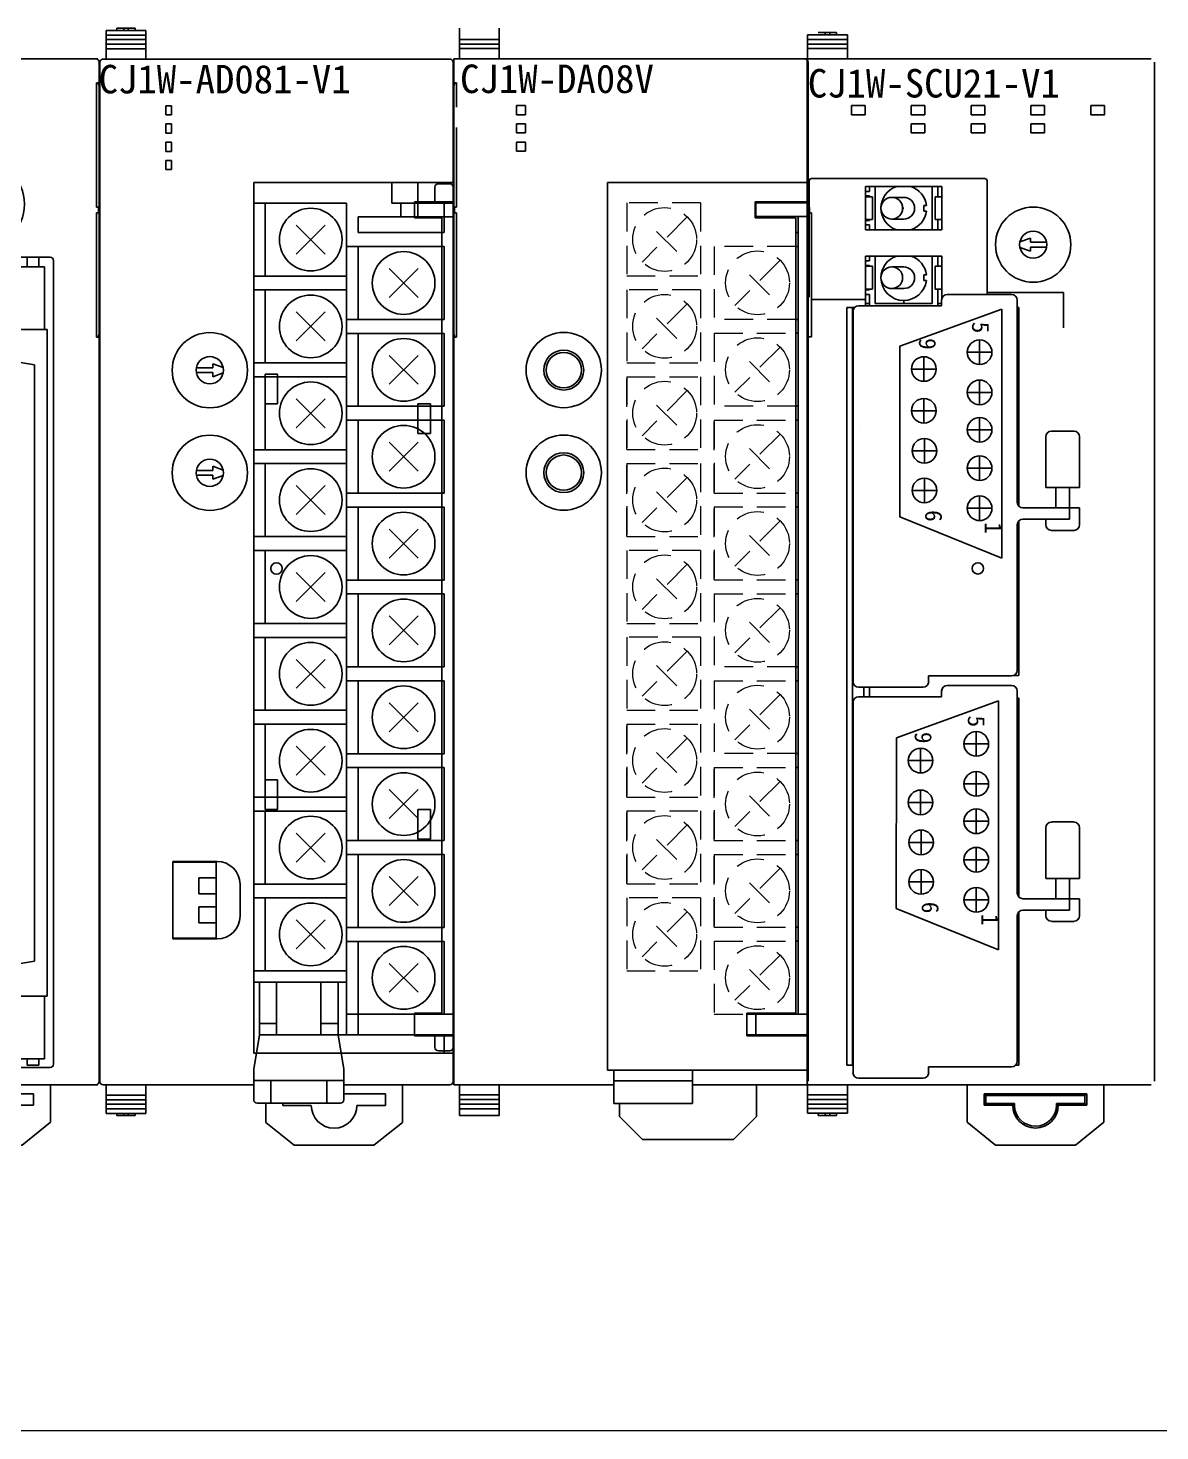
# Model space of a CAD drawing. Extents: x 38255 to 47052, y -6758 to -3353.
# Drawn here: x 42122 to 42221.3, y -3816 to -3693 of the extents above; entities that cross this region are included whole.
import ezdxf

# ---------------------------------------------------------------- set-up
doc = ezdxf.new("R2010")
doc.units = 0
doc.header["$MEASUREMENT"] = 0
doc.linetypes.add('DASHED', pattern=[0.75, 0.5, -0.25])
doc.layers.add('frame', color=7, linetype='Continuous', lineweight=15)
doc.layers.add('Z_OM_DASHED', color=2, linetype='DASHED', lineweight=13)
doc.layers.add('Z_OM_GAIKEI', color=7, linetype='Continuous')
doc.layers.add('Z_OM_OUTLINE', color=7, linetype='Continuous')

# ---------------------------------------------------------------- blocks, each defined once
blk = doc.blocks.new('zw$2DA4')
at = {"layer": 'Z_OM_GAIKEI'}
for p, q in [((0.25, 97.8), (3.75, 97.8)), ((0.25, 97.8), (0.25, 97.4)), ((0.25, 97.4), (3.75, 97.4)), ((0.25, 97.4), (0.25, 97)), ((0.55, 97.5), (0.55, 97.1)), ((1.2, 98), (1.2, 97.8)), ((1.2, 98), (2.8, 98)), ((1.8, 98), (1.8, 97.8)), ((2.2, 98), (2.2, 97.8)), ((2.8, 98), (2.8, 97.8)), ((3.75, 97.4), (3.75, 97.8)), ((3.75, 97), (3.75, 97.4)), ((0.25, 97), (3.75, 97)), ((0.25, 97), (0.25, 96.6)), ((0.25, 96.6), (3.75, 96.6)), ((0.25, 96.6), (0.25, 96.2)), ((0.25, 96.2), (3.75, 96.2)), ((0.25, 96.2), (0.25, 95.3)), ((0.55, 97.1), (0.55, 96.7)), ((0.55, 96.7), (0.55, 96.3)), ((0.55, 96.3), (0.55, 95.9)), ((3.75, 96.6), (3.75, 97)), ((3.75, 96.2), (3.75, 96.6)), ((3.75, 95.3), (3.75, 96.2)), ((0, 95.3), (0, 5.3)), ((30.4, 95.3), (0, 95.3)), ((0.55, 95.9), (0.55, 95)), ((30.51, 95), (30.51, 5.6)), ((9.6, 82.76), (8.18, 82.76)), ((10.52, 82.79), (9.6, 83.12)), ((9.6, 83.12), (9.6, 82.76)), ((20.3, 82.76), (18.88, 82.76)), ((21.22, 82.79), (20.3, 83.12)), ((20.3, 83.12), (20.3, 82.76)), ((9.6, 82.34), (8.18, 82.34)), ((9.6, 81.98), (9.6, 82.34)), ((10.52, 82.31), (9.6, 81.98)), ((20.3, 82.34), (18.88, 82.34)), ((20.3, 81.98), (20.3, 82.34)), ((21.22, 82.31), (20.3, 81.98)), ((4.7, 7.1), (4.7, 77.6)), ((5, 77.9), (26.2, 77.9)), ((5.2, 7.1), (5.2, 77.9)), ((16.7, 7.1), (16.7, 77.9)), ((17.7, 7.1), (17.7, 77.9)), ((24.2, 77.04), (24.2, 77.9)), ((25.2, 77.04), (25.2, 77.9)), ((26.5, 77.6), (26.5, 7.1)), ((5.2, 7.56), (5.2, 77.04)), ((5.2, 77.04), (9.2, 77.04)), ((13.2, 77.04), (5.2, 77.04)), ((6.2, 71.54), (6.2, 77.04)), ((13.2, 71.54), (13.2, 77.04)), ((17.7, 7.56), (17.7, 77.04)), ((17.7, 77.04), (21.7, 77.04)), ((25.7, 77.04), (17.7, 77.04)), ((18.7, 71.54), (18.7, 77.04)), ((25.7, 71.54), (25.7, 77.04)), ((5.2, 71.54), (13.45, 71.54)), ((5.2, 71.54), (13.45, 71.54)), ((13.45, 71.54), (13.45, 13.06)), ((13.45, 13.06), (13.45, 71.54)), ((17.7, 71.54), (25.95, 71.54)), ((17.7, 71.54), (25.95, 71.54)), ((25.95, 71.54), (25.95, 13.06)), ((12.33, 68.46), (6.33, 69.46)), ((6.33, 15.14), (6.33, 69.46)), ((24.83, 68.46), (18.83, 69.46)), ((18.83, 15.14), (18.83, 69.46)), ((12.33, 68.46), (12.33, 16.14)), ((24.83, 68.46), (24.83, 16.14)), ((12.33, 16.14), (6.33, 15.14)), ((24.83, 16.14), (18.83, 15.14)), ((5.2, 13.06), (13.45, 13.06)), ((6.2, 13.06), (6.2, 7.56)), ((13.2, 13.06), (13.2, 7.56)), ((17.7, 13.06), (25.95, 13.06)), ((18.7, 13.06), (18.7, 7.56)), ((25.7, 13.06), (25.7, 7.56)), ((13.2, 7.56), (5.2, 7.56)), ((25.7, 7.56), (17.7, 7.56)), ((24.2, 7), (24.2, 7.56)), ((25.2, 7), (25.2, 7.56)), ((4.7, 7.1), (5.2, 7.1)), ((26.2, 6.8), (5, 6.8)), ((16.7, 7.1), (17.7, 7.1)), ((24.2, 7), (25.2, 7)), ((0, 5.3), (30.4, 5.3)), ((0.25, 5.3), (0.25, 4.4)), ((3.75, 4.4), (3.75, 5.3)), ((14.25, 5.3), (14.25, 2)), ((26.25, 5.3), (26.25, 2)), ((3.75, 4.4), (0.25, 4.4)), ((0.25, 4.4), (0.25, 4)), ((3.75, 4), (0.25, 4)), ((0.25, 4), (0.25, 3.6)), ((3.75, 4), (3.75, 4.4)), ((3.75, 3.6), (3.75, 4)), ((24.75, 4.5), (15.75, 4.5)), ((15.75, 3.5), (15.75, 4.5)), ((24.75, 3.5), (24.75, 4.5)), ((3.75, 3.6), (0.25, 3.6)), ((0.25, 3.6), (0.25, 3.2)), ((3.75, 3.2), (0.25, 3.2)), ((0.25, 3.2), (0.25, 2.8)), ((3.75, 2.8), (0.25, 2.8)), ((1.2, 2.6), (1.2, 2.8)), ((2.8, 2.6), (1.2, 2.6)), ((1.8, 2.6), (1.8, 2.8)), ((2.2, 2.6), (2.2, 2.8)), ((2.8, 2.6), (2.8, 2.8)), ((3.75, 3.2), (3.75, 3.6)), ((3.75, 2.8), (3.75, 3.2)), ((15.75, 3.5), (18.25, 3.5)), ((24.75, 3.5), (22.25, 3.5)), ((14.25, 2), (16.75, 0)), ((26.25, 2), (23.75, 0)), ((23.75, 0), (16.75, 0))]:
    blk.add_line(p, q, dxfattribs=at)
for centre, radius in [((9.35, 82.55), 3.9), ((20.05, 82.55), 3.9), ((9.35, 82.55), 1.19), ((20.05, 82.55), 1.19), ((9.7, 74.29), 1.3), ((9.7, 74.29), 1.15), ((22.2, 74.29), 1.3), ((22.2, 74.29), 1.15), ((15.2, 50.6), 0.5), ((9.7, 10.31), 1.3), ((9.7, 10.31), 1.15), ((22.2, 10.31), 1.3), ((22.2, 10.31), 1.15)]:
    blk.add_circle(centre, radius, dxfattribs=at)
for centre, radius, start, end in [((0.3, 94.7), 0.3, 90, 180), ((30.21, 95), 0.3, 0, 90), ((5, 77.6), 0.3, 90, 180), ((26.2, 77.6), 0.3, 0, 90), ((5, 7.1), 0.3, 180, 270), ((26.2, 7.1), 0.3, 270, 0), ((0.3, 5.3), 0.3, 180, 270), ((30.21, 5.6), 0.3, 270, 0), ((20.25, 3.5), 2, 180, 0)]:
    blk.add_arc(centre, radius, start, end, dxfattribs=at)
at = {"lineweight": 0, "insert": (0.47, 93.9), "char_height": 2.5, "width": 27.1101, "attachment_point": 1}
blk.add_mtext('\\pxt10;CJ1W-NC413', dxfattribs=at)
blk = doc.blocks.new('zw$862F')
at = {"layer": 'Z_OM_GAIKEI'}
for p, q in [((0.85, 97.8), (0.85, 97.4)), ((0.85, 97.8), (4.35, 97.8)), ((0.85, 97.4), (0.85, 97)), ((0.85, 97.4), (4.35, 97.4)), ((1.8, 98), (3.4, 98)), ((1.8, 98), (1.8, 97.8)), ((2.4, 98), (2.4, 97.8)), ((2.8, 98), (2.8, 97.8)), ((3.4, 98), (3.4, 97.8)), ((4.35, 97.4), (4.35, 97.8)), ((4.35, 97), (4.35, 97.4)), ((0.85, 97), (0.85, 96.6)), ((0.85, 97), (4.35, 97)), ((0.85, 96.6), (0.85, 96.2)), ((0.85, 96.6), (4.35, 96.6)), ((0.85, 96.2), (0.85, 95.3)), ((0.85, 96.2), (4.35, 96.2)), ((4.35, 96.6), (4.35, 97)), ((4.35, 96.2), (4.35, 96.6)), ((4.35, 95.3), (4.35, 96.2)), ((0.3, 95), (0.3, 5.6)), ((31, 95.3), (0.6, 95.3)), ((31.3, 95), (31.3, 5.6)), ((0.3, 93.2), (0, 93.2)), ((0, 93.2), (0, 82.3)), ((0.15, 93.2), (0.3, 92.77)), ((31.3, 93.2), (31.6, 93.2)), ((31.45, 93.2), (31.3, 92.77)), ((31.6, 93.2), (31.6, 91.09)), ((6.6, 91.2), (6.1, 91.2)), ((6.1, 91.2), (6.1, 90.4)), ((6.6, 90.4), (6.6, 91.2)), ((6.1, 90.4), (6.6, 90.4)), ((6.6, 89.6), (6.1, 89.6)), ((6.1, 89.6), (6.1, 88.8)), ((6.1, 88.8), (6.6, 88.8)), ((6.6, 88.8), (6.6, 89.6)), ((31.6, 89.3), (31.6, 82.3)), ((6.6, 88), (6.1, 88)), ((6.1, 88), (6.1, 87.2)), ((6.6, 87.2), (6.6, 88)), ((6.1, 87.2), (6.6, 87.2)), ((6.6, 86.4), (6.1, 86.4)), ((6.1, 86.4), (6.1, 85.6)), ((6.6, 85.6), (6.6, 86.4)), ((6.1, 85.6), (6.6, 85.6)), ((13.8, 84.46), (13.8, 14.3)), ((13.8, 84.46), (13.8, 8.09)), ((31.3, 84.46), (13.8, 84.46)), ((31.3, 84.46), (13.8, 84.46)), ((25.9, 82.66), (25.9, 84.46)), ((28.2, 81.46), (28.2, 84.46)), ((29.7, 82.66), (29.7, 84.06)), ((31, 84.36), (30, 84.36)), ((21.95, 82.66), (13.8, 82.66)), ((13.8, 82.66), (21.95, 82.66)), ((14.8, 76.26), (14.8, 82.66)), ((21.95, 9.69), (21.95, 82.66)), ((31.3, 82.66), (25.9, 82.66)), ((26.7, 81.46), (26.7, 82.66)), ((27.9, 82.76), (27.9, 81.36)), ((31.3, 82.76), (27.9, 82.76)), ((30.5, 80.07), (30.5, 82.66)), ((0, 82.3), (0.3, 82.3)), ((0, 81.8), (0.3, 81.8)), ((0, 81.8), (0, 70.9)), ((0.18, 82.3), (0.18, 81.8)), ((22.95, 80.07), (22.95, 81.46)), ((31.3, 81.46), (22.95, 81.46)), ((30.3, 81.36), (27.9, 81.36)), ((30.3, 11.59), (30.3, 81.36)), ((31.6, 82.3), (31.3, 82.3)), ((31.6, 81.8), (31.3, 81.8)), ((31.42, 82.3), (31.42, 81.8)), ((31.6, 81.8), (31.6, 70.9)), ((17.53, 78.19), (20.07, 80.73)), ((17.53, 80.73), (20.07, 78.19)), ((22.95, 80.07), (30.5, 80.07)), ((21.95, 78.85), (30.5, 78.85)), ((22.95, 72.45), (22.95, 78.85)), ((30.5, 72.45), (30.5, 78.85)), ((25.68, 74.38), (28.22, 76.92)), ((25.68, 76.92), (28.22, 74.38)), ((13.8, 76.26), (21.95, 76.26)), ((13.8, 67.8), (13.8, 75.8)), ((13.8, 75.04), (21.95, 75.04)), ((14.8, 68.64), (14.8, 75.04)), ((17.53, 70.57), (20.07, 73.11)), ((17.53, 73.11), (20.07, 70.57)), ((21.95, 72.45), (30.5, 72.45)), ((0.3, 70.9), (0, 70.9)), ((0.15, 70.9), (0.3, 71.33)), ((21.95, 71.23), (30.5, 71.23)), ((22.95, 64.83), (22.95, 71.23)), ((30.5, 64.83), (30.5, 71.23)), ((31.45, 70.9), (31.3, 71.33)), ((31.3, 70.9), (31.6, 70.9)), ((25.68, 66.76), (28.22, 69.3)), ((25.68, 69.3), (28.22, 66.76)), ((10.2, 68.21), (8.78, 68.21)), ((10.2, 67.79), (8.78, 67.79)), ((11.12, 68.24), (10.2, 68.57)), ((10.2, 68.57), (10.2, 68.21)), ((10.2, 67.43), (10.2, 67.79)), ((11.12, 67.76), (10.2, 67.43)), ((13.8, 68.64), (21.95, 68.64)), ((13.8, 67.42), (21.95, 67.42)), ((15.9, 67.66), (14.8, 67.66)), ((14.8, 67.66), (14.8, 65.06)), ((14.8, 61.02), (14.8, 67.42)), ((15.9, 67.66), (15.9, 65.06)), ((17.53, 62.95), (20.07, 65.49)), ((17.53, 65.49), (20.07, 62.95)), ((15.9, 65.06), (14.8, 65.06)), ((21.95, 64.83), (30.5, 64.83)), ((28.2, 62.46), (28.2, 65.06)), ((29.3, 65.06), (28.2, 65.06)), ((29.3, 62.46), (29.3, 65.06)), ((21.95, 63.61), (30.5, 63.61)), ((22.95, 57.21), (22.95, 63.61)), ((30.5, 57.21), (30.5, 63.61)), ((25.68, 59.14), (28.22, 61.68)), ((25.68, 61.68), (28.22, 59.14)), ((29.3, 62.46), (28.2, 62.46)), ((13.8, 61.02), (21.95, 61.02)), ((10.2, 59.21), (8.78, 59.21)), ((11.12, 59.24), (10.2, 59.57)), ((10.2, 59.57), (10.2, 59.21)), ((13.8, 59.8), (21.95, 59.8)), ((14.8, 53.4), (14.8, 59.8)), ((10.2, 58.79), (8.78, 58.79)), ((10.2, 58.43), (10.2, 58.79)), ((11.12, 58.76), (10.2, 58.43)), ((17.53, 55.33), (20.07, 57.87)), ((17.53, 57.87), (20.07, 55.33)), ((21.95, 57.21), (30.5, 57.21)), ((21.95, 55.99), (30.5, 55.99)), ((22.95, 49.59), (22.95, 55.99)), ((30.5, 49.59), (30.5, 55.99)), ((13.8, 53.4), (21.95, 53.4)), ((25.68, 51.52), (28.22, 54.06)), ((25.68, 54.06), (28.22, 51.52)), ((13.8, 52.18), (21.95, 52.18)), ((14.8, 45.78), (14.8, 52.18)), ((17.53, 50.25), (20.07, 47.71)), ((17.53, 47.71), (20.07, 50.25)), ((21.95, 49.59), (30.5, 49.59)), ((21.95, 48.37), (30.5, 48.37)), ((22.95, 41.97), (22.95, 48.37)), ((30.5, 41.97), (30.5, 48.37)), ((13.8, 45.78), (21.95, 45.78)), ((25.68, 43.9), (28.22, 46.44)), ((25.68, 46.44), (28.22, 43.9)), ((13.8, 44.56), (21.95, 44.56)), ((14.8, 38.16), (14.8, 44.56)), ((17.53, 40.09), (20.07, 42.63)), ((17.53, 42.63), (20.07, 40.09)), ((21.95, 41.97), (30.5, 41.97)), ((21.95, 40.75), (30.5, 40.75)), ((22.95, 34.35), (22.95, 40.75)), ((30.5, 34.35), (30.5, 40.75)), ((13.8, 38.16), (21.95, 38.16)), ((25.68, 36.28), (28.22, 38.82)), ((25.68, 38.82), (28.22, 36.28)), ((13.8, 36.94), (21.95, 36.94)), ((14.8, 30.54), (14.8, 36.94)), ((17.53, 32.47), (20.07, 35.01)), ((17.53, 35.01), (20.07, 32.47)), ((21.95, 34.35), (30.5, 34.35)), ((14.8, 32.06), (14.8, 29.46)), ((15.9, 32.06), (14.8, 32.06)), ((15.9, 32.06), (15.9, 29.46)), ((21.95, 33.13), (30.5, 33.13)), ((22.95, 26.73), (22.95, 33.13)), ((30.5, 26.73), (30.5, 33.13)), ((25.68, 28.66), (28.22, 31.2)), ((25.68, 31.2), (28.22, 28.66)), ((13.8, 30.54), (21.95, 30.54)), ((13.8, 22.1), (13.8, 30.1)), ((13.8, 29.32), (21.95, 29.32)), ((15.9, 29.46), (14.8, 29.46)), ((14.8, 22.92), (14.8, 29.32)), ((28.2, 26.86), (28.2, 29.46)), ((29.3, 29.46), (28.2, 29.46)), ((29.3, 26.86), (29.3, 29.46)), ((17.53, 24.85), (20.07, 27.39)), ((17.53, 27.39), (20.07, 24.85)), ((21.95, 26.73), (30.5, 26.73)), ((29.3, 26.86), (28.2, 26.86)), ((6.7, 24.9), (6.7, 18.1)), ((6.7, 24.9), (10.6, 24.9)), ((10.5, 24.83), (6.7, 24.83)), ((10.5, 18.17), (10.5, 24.83)), ((21.95, 25.51), (30.5, 25.51)), ((22.95, 19.11), (22.95, 25.51)), ((30.5, 19.11), (30.5, 25.51)), ((9, 22.07), (9, 23.47)), ((10.5, 23.47), (9, 23.47)), ((25.68, 21.04), (28.22, 23.58)), ((25.68, 23.58), (28.22, 21.04)), ((12.6, 22.9), (12.6, 20.1)), ((13.8, 22.92), (21.95, 22.92)), ((10.5, 22.07), (9, 22.07)), ((9, 19.53), (9, 20.93)), ((10.5, 20.93), (9, 20.93)), ((13.8, 21.7), (21.95, 21.7)), ((14.8, 15.3), (14.8, 21.7)), ((17.53, 17.23), (20.07, 19.77)), ((17.53, 19.77), (20.07, 17.23)), ((10.5, 19.53), (9, 19.53)), ((21.95, 19.11), (30.5, 19.11)), ((6.7, 18.17), (10.5, 18.17)), ((10.6, 18.1), (6.7, 18.1)), ((21.95, 17.89), (30.5, 17.89)), ((22.95, 11.49), (22.95, 17.89)), ((30.5, 11.49), (30.5, 17.89)), ((13.8, 15.3), (21.95, 15.3)), ((25.68, 13.42), (28.22, 15.96)), ((25.68, 15.96), (28.22, 13.42)), ((13.8, 14.3), (21.95, 14.3)), ((14.3, 14.3), (14.3, 9.69)), ((15.8, 14.3), (15.8, 9.69)), ((19.7, 14.3), (19.7, 9.69)), ((21.2, 14.3), (21.2, 9.69)), ((21.95, 11.49), (31.3, 11.49)), ((22.95, 9.69), (22.95, 11.49)), ((27.9, 11.59), (30.3, 11.59)), ((27.9, 11.59), (27.9, 9.59)), ((14.3, 10.69), (15.8, 10.69)), ((19.7, 10.69), (21.2, 10.69)), ((14.3, 9.69), (13.8, 6.69)), ((14.3, 9.69), (21.2, 9.69)), ((21.2, 9.69), (21.7, 6.69)), ((21.2, 9.69), (31.3, 9.69)), ((27.9, 9.59), (31.3, 9.59)), ((29.7, 8.59), (29.7, 9.69)), ((30.5, 8.09), (30.5, 9.59)), ((13.8, 8.09), (31.3, 8.09)), ((30, 8.29), (31, 8.29)), ((13.8, 6.69), (13.8, 3.99)), ((21.7, 6.69), (21.7, 3.99)), ((0.6, 5.3), (13.8, 5.3)), ((0.85, 4.4), (0.85, 5.3)), ((4.35, 5.3), (4.35, 4.4)), ((13.8, 5.69), (21.7, 5.69)), ((15.3, 5.69), (15.3, 3.69)), ((20.2, 5.69), (20.2, 3.69)), ((21.7, 5.3), (31, 5.3)), ((26.85, 5.3), (26.85, 2)), ((0.85, 4.4), (4.35, 4.4)), ((0.85, 4), (0.85, 4.4)), ((0.85, 4), (4.35, 4)), ((0.85, 3.6), (0.85, 4)), ((4.35, 4.4), (4.35, 4)), ((4.35, 4), (4.35, 3.6)), ((25.35, 4.5), (21.7, 4.5)), ((25.35, 3.5), (25.35, 4.5)), ((0.85, 3.6), (4.35, 3.6)), ((0.85, 3.2), (0.85, 3.6)), ((0.85, 3.2), (4.35, 3.2)), ((0.85, 2.8), (0.85, 3.2)), ((0.85, 2.8), (4.35, 2.8)), ((1.8, 2.6), (1.8, 2.8)), ((3.4, 2.6), (1.8, 2.6)), ((2.4, 2.6), (2.4, 2.8)), ((2.8, 2.6), (2.8, 2.8)), ((3.4, 2.6), (3.4, 2.8)), ((4.35, 3.6), (4.35, 3.2)), ((4.35, 3.2), (4.35, 2.8)), ((14.1, 3.69), (21.4, 3.69)), ((14.85, 3.69), (14.85, 2)), ((16.35, 3.5), (16.35, 3.69)), ((16.35, 3.5), (18.85, 3.5)), ((25.35, 3.5), (22.85, 3.5)), ((14.85, 2), (17.35, 0)), ((26.85, 2), (24.35, 0)), ((24.35, 0), (17.35, 0))]:
    blk.add_line(p, q, dxfattribs=at)
for centre, radius in [((18.8, 79.46), 2.75), ((26.95, 75.65), 2.75), ((18.8, 71.84), 2.75), ((9.95, 68), 3.3), ((26.95, 68.03), 2.75), ((9.95, 68), 1.19), ((18.8, 64.22), 2.75), ((26.95, 60.41), 2.75), ((9.95, 59), 3.3), ((9.95, 59), 1.19), ((18.8, 56.6), 2.75), ((26.95, 52.79), 2.75), ((18.8, 48.98), 2.75), ((15.8, 50.6), 0.5), ((26.95, 45.17), 2.75), ((18.8, 41.36), 2.75), ((26.95, 37.55), 2.75), ((18.8, 33.74), 2.75), ((26.95, 29.93), 2.75), ((18.8, 26.12), 2.75), ((26.95, 22.31), 2.75), ((18.8, 18.5), 2.75), ((26.95, 14.69), 2.75)]:
    blk.add_circle(centre, radius, dxfattribs=at)
for centre, radius, start, end in [((0.6, 95), 0.3, 90, 180), ((31, 95), 0.3, 0, 90), ((31, 95), 0.3, 0, 90), ((30, 84.06), 0.3, 90, 180), ((31, 84.06), 0.3, 0, 90), ((10.6, 22.9), 2, 0, 90), ((10.6, 20.1), 2, 270, 0), ((30, 8.59), 0.3, 180, 270), ((31, 8.59), 0.3, 270, 0), ((0.6, 5.6), 0.3, 180, 270), ((31, 5.6), 0.3, 270, 0), ((31, 5.6), 0.3, 270, 0), ((31, 5.6), 0.3, 270, 0), ((14.1, 3.99), 0.3, 180, 270), ((21.4, 3.99), 0.3, 270, 0), ((20.85, 3.5), 2, 180, 0)]:
    blk.add_arc(centre, radius, start, end, dxfattribs=at)
blk = doc.blocks.new('zw$B7D5')
for p, q in [((17.31, 73.34), (8.34, 70.08)), ((17.31, 73.34), (17.3, 51.49)), ((15.35, 68.48), (15.35, 70.63)), ((8.34, 70.08), (8.34, 55.12)), ((10.46, 67.01), (10.47, 69.16)), ((16.43, 69.56), (14.28, 69.56)), ((11.54, 68.09), (9.39, 68.09)), ((15.35, 64.97), (15.35, 67.12)), ((10.46, 63.35), (10.46, 65.5)), ((16.43, 66.04), (14.28, 66.04)), ((11.54, 64.43), (9.39, 64.43)), ((15.35, 61.69), (15.35, 63.84)), ((10.51, 59.84), (10.51, 61.99)), ((16.43, 62.76), (14.28, 62.76)), ((11.59, 60.91), (9.43, 60.91)), ((15.35, 58.31), (15.35, 60.47)), ((16.43, 59.39), (14.27, 59.39)), ((10.51, 56.37), (10.51, 58.52)), ((11.58, 57.44), (9.43, 57.44)), ((15.35, 54.8), (15.35, 56.95)), ((16.43, 55.87), (14.27, 55.87)), ((8.34, 55.12), (17.3, 51.49)), ((17.02, 38.99), (8.05, 35.73)), ((17.02, 38.99), (17.01, 17.14)), ((8.05, 35.73), (8.04, 20.76)), ((15.06, 34.13), (15.06, 36.28)), ((10.17, 32.66), (10.17, 34.81)), ((16.14, 35.2), (13.99, 35.21)), ((11.25, 33.73), (9.1, 33.73)), ((15.06, 30.61), (15.06, 32.76)), ((10.17, 29), (10.17, 31.15)), ((16.14, 31.69), (13.99, 31.69)), ((11.25, 30.07), (9.1, 30.07)), ((16.14, 28.41), (13.98, 28.41)), ((15.06, 27.33), (15.06, 29.49)), ((10.22, 25.48), (10.22, 27.63)), ((11.29, 26.56), (9.14, 26.56)), ((15.06, 23.96), (15.06, 26.11)), ((16.13, 25.04), (13.98, 25.04)), ((10.22, 22.01), (10.22, 24.17)), ((11.29, 23.09), (9.14, 23.09)), ((15.06, 20.44), (15.06, 22.6)), ((16.13, 21.52), (13.98, 21.52)), ((8.04, 20.76), (17.01, 17.14))]:
    blk.add_line(p, q)
at = {"lineweight": 0}
blk.add_line((4.89, 62.77), (4.89, 62.77), dxfattribs=at)
at = {"color": 0, "lineweight": -2}
blk.add_line((0.25, 2.8), (0.25, 5.4), dxfattribs=at)
for centre in [(15.35, 69.56), (10.46, 68.09), (15.35, 66.04), (10.46, 64.43), (15.35, 62.76), (10.51, 60.91), (15.35, 59.39), (10.51, 57.44), (15.35, 55.87), (15.06, 35.2), (10.17, 33.73), (15.06, 31.69), (10.17, 30.07), (15.06, 28.41), (10.22, 26.56), (15.06, 25.04), (10.22, 23.09), (15.06, 21.52)]:
    blk.add_circle(centre, 1.08)
at = {"layer": 'Z_OM_GAIKEI'}
for p, q in [((0.25, 97.4), (3.75, 97.4)), ((0.25, 97.4), (0.25, 95.3)), ((1.2, 97.6), (2.8, 97.6)), ((1.8, 97.6), (1.8, 97.4)), ((2.2, 97.6), (2.2, 97.4)), ((2.8, 97.6), (2.8, 97.4)), ((3.75, 97), (3.75, 97.4)), ((3.75, 97), (3.75, 97.4)), ((0.25, 97), (3.75, 97)), ((0.25, 97), (3.75, 97)), ((0.25, 96.6), (3.75, 96.6)), ((0.25, 96.2), (3.75, 96.2)), ((3.75, 96.6), (3.75, 97)), ((3.75, 96.2), (3.75, 96.6)), ((3.75, 95.3), (3.75, 96.2)), ((30.4, 95.3), (0, 95.3)), ((0.3, 95), (0.3, 5.6)), ((30.7, 95), (30.7, 5.6)), ((5.3, 91.2), (4.1, 91.2)), ((4.1, 91.2), (4.1, 90.4)), ((5.3, 91.2), (5.3, 90.4)), ((10.55, 91.2), (9.35, 91.2)), ((9.35, 91.2), (9.35, 90.4)), ((10.55, 91.2), (10.55, 90.4)), ((15.8, 91.2), (14.6, 91.2)), ((14.6, 91.2), (14.6, 90.4)), ((15.8, 91.2), (15.8, 90.4)), ((21.05, 91.2), (19.85, 91.2)), ((19.85, 91.2), (19.85, 90.4)), ((21.05, 91.2), (21.05, 90.4)), ((26.3, 91.2), (25.1, 91.2)), ((25.1, 91.2), (25.1, 90.4)), ((26.3, 91.2), (26.3, 90.4)), ((5.3, 90.4), (4.1, 90.4)), ((10.55, 90.4), (9.35, 90.4)), ((15.8, 90.4), (14.6, 90.4)), ((21.05, 90.4), (19.85, 90.4)), ((26.3, 90.4), (25.1, 90.4)), ((10.55, 89.6), (9.35, 89.6)), ((9.35, 89.6), (9.35, 88.8)), ((10.55, 88.8), (9.35, 88.8)), ((10.55, 89.6), (10.55, 88.8)), ((15.8, 89.6), (14.6, 89.6)), ((14.6, 89.6), (14.6, 88.8)), ((15.8, 88.8), (14.6, 88.8)), ((15.8, 89.6), (15.8, 88.8)), ((21.05, 89.6), (19.85, 89.6)), ((19.85, 89.6), (19.85, 88.8)), ((21.05, 88.8), (19.85, 88.8)), ((21.05, 89.6), (21.05, 88.8)), ((0.4, 84.6), (0.4, 74.4)), ((0.6, 84.8), (15.8, 84.8)), ((5.35, 84.1), (12.05, 84.1)), ((5.35, 84.1), (5.35, 80.3)), ((5.7, 84.1), (5.7, 83.67)), ((6.2, 84.1), (6.2, 82.2)), ((11.2, 84.1), (11.2, 82.2)), ((11.7, 83.2), (11.7, 84.1)), ((12.05, 84.1), (12.05, 80.3)), ((16, 84.6), (16, 74.62)), ((5.7, 83.67), (5.35, 83.67)), ((5.7, 83.27), (5.35, 83.27)), ((5.7, 83.2), (5.35, 83.2)), ((5.7, 83.27), (5.7, 83.2)), ((5.95, 83.2), (5.7, 83.2)), ((5.95, 83.2), (5.95, 82.2)), ((7.65, 83.15), (8.7, 83.15)), ((11.7, 83.2), (11.45, 83.2)), ((11.45, 82.2), (11.45, 83.2)), ((12.05, 83.2), (11.7, 83.2)), ((0.6, 81.8), (0.3, 81.8)), ((0.43, 82.3), (0.43, 81.8)), ((0.6, 81.8), (0.6, 70.9)), ((5.95, 82.2), (5.95, 81.2)), ((6.2, 82.2), (6.2, 80.3)), ((7.65, 81.25), (7.66, 81.25)), ((7.66, 81.25), (8.7, 81.25)), ((8.7, 82.2), (8.6, 82.2)), ((10.68, 82.45), (10.45, 82.45)), ((10.45, 82.45), (10.45, 82.2)), ((10.45, 82.2), (10.45, 81.95)), ((10.68, 81.95), (10.45, 81.95)), ((11.2, 82.2), (11.2, 80.3)), ((11.45, 81.2), (11.45, 82.2)), ((5.7, 81.2), (5.35, 81.2)), ((5.7, 81.13), (5.35, 81.13)), ((5.7, 80.73), (5.35, 80.73)), ((5.35, 80.3), (12.05, 80.3)), ((5.7, 81.2), (5.7, 81.13)), ((5.95, 81.2), (5.7, 81.2)), ((5.7, 80.73), (5.7, 80.3)), ((11.7, 81.2), (11.45, 81.2)), ((11.7, 80.3), (11.7, 81.2)), ((12.05, 81.2), (11.7, 81.2)), ((18.88, 79.24), (19.8, 79.57)), ((19.8, 79.57), (19.8, 79.21)), ((19.8, 79.21), (21.22, 79.21)), ((19.8, 78.79), (21.22, 78.79)), ((19.8, 78.43), (19.8, 78.79)), ((5.35, 78), (5.35, 73.63)), ((5.35, 78), (12.05, 78)), ((5.7, 77.57), (5.35, 77.57)), ((5.7, 78), (5.7, 77.57)), ((6.2, 78), (6.2, 76.1)), ((11.2, 78), (11.2, 76.1)), ((11.7, 77.1), (11.7, 78)), ((12.05, 78), (12.05, 74.3)), ((18.88, 78.76), (19.8, 78.43)), ((5.7, 77.17), (5.35, 77.17)), ((5.7, 77.1), (5.35, 77.1)), ((5.7, 77.17), (5.7, 77.1)), ((5.95, 77.1), (5.7, 77.1)), ((5.95, 77.1), (5.95, 76.1)), ((7.65, 77.05), (8.7, 77.05)), ((10.68, 76.35), (10.45, 76.35)), ((10.45, 76.35), (10.45, 76.1)), ((11.7, 77.1), (11.45, 77.1)), ((11.45, 76.1), (11.45, 77.1)), ((12.05, 77.1), (11.7, 77.1)), ((5.7, 75.1), (5.35, 75.1)), ((5.7, 75.1), (5.7, 75.03)), ((5.95, 75.1), (5.7, 75.1)), ((5.95, 76.1), (5.95, 75.1)), ((6.2, 76.1), (6.2, 73.85)), ((7.65, 75.15), (7.66, 75.15)), ((7.66, 75.15), (8.7, 75.15)), ((10.45, 76.1), (10.45, 75.85)), ((10.68, 75.85), (10.45, 75.85)), ((11.2, 76.1), (11.2, 73.85)), ((11.45, 75.1), (11.45, 76.1)), ((11.48, 75.1), (11.45, 75.1)), ((11.7, 75.1), (11.48, 75.1)), ((11.7, 73.85), (11.7, 75.1)), ((12.05, 75.1), (11.7, 75.1)), ((0.6, 74.2), (5.35, 74.2)), ((5.7, 75.03), (5.35, 75.03)), ((5.7, 74.63), (5.35, 74.63)), ((5.7, 73.85), (5.35, 73.85)), ((5.7, 74.63), (5.7, 73.85)), ((5.7, 73.85), (5.7, 73.63)), ((8.7, 73.85), (6.2, 73.85)), ((8.7, 74.1), (8.7, 73.85)), ((11.2, 73.85), (8.7, 73.85)), ((12.02, 73.85), (11.7, 73.85)), ((11.7, 73.63), (11.7, 73.85)), ((12.02, 74.13), (12.02, 73.63)), ((12.51, 74.62), (18.16, 74.62)), ((16, 74.8), (22.7, 74.8)), ((18.65, 74.13), (18.65, 56.41)), ((22.7, 74.8), (22.7, 71.7)), ((3.7, 73.5), (3.7, 7)), ((4.4, 73.5), (3.7, 73.5)), ((4.2, 73.5), (4.2, 7)), ((4.25, 73.14), (4.25, 40.67)), ((4.74, 73.63), (12.02, 73.63)), ((18.65, 73.5), (18.8, 73.5)), ((18.8, 73.5), (18.8, 56.06)), ((0.3, 70.9), (0.6, 70.9)), ((21.15, 57.7), (21.15, 62.15)), ((21.65, 62.65), (23.63, 62.65)), ((24.12, 62.15), (24.12, 57.7)), ((23.13, 57.7), (21.15, 57.7)), ((22.04, 55.91), (22.04, 57.7)), ((24.12, 57.7), (23.13, 57.7)), ((23.23, 57.7), (23.23, 54.92)), ((19.15, 55.91), (24.12, 55.91)), ((24.12, 54.43), (24.12, 55.91)), ((18.65, 54.43), (18.65, 41.66)), ((18.8, 54.78), (18.8, 41.2)), ((19.15, 54.92), (23.23, 54.92)), ((21.15, 54.92), (21.15, 54.43)), ((21.65, 53.93), (23.63, 53.93)), ((10.88, 41.16), (18.16, 41.16)), ((10.88, 41.16), (10.88, 40.67)), ((18.34, 41.2), (18.8, 41.2)), ((4.74, 40.17), (10.39, 40.17)), ((5.2, 40.17), (5.2, 39.33)), ((5.7, 40.17), (5.7, 39.33)), ((12.02, 39.83), (12.02, 39.33)), ((12.51, 40.32), (18.16, 40.32)), ((18.65, 39.83), (18.65, 22.11)), ((4.25, 38.84), (4.25, 6.37)), ((4.74, 39.33), (12.02, 39.33)), ((18.65, 39.2), (18.8, 39.2)), ((18.8, 39.2), (18.8, 21.76)), ((21.65, 28.35), (23.63, 28.35)), ((21.15, 23.4), (21.15, 27.85)), ((24.12, 27.85), (24.12, 23.4)), ((23.13, 23.4), (21.15, 23.4)), ((22.04, 21.61), (22.04, 23.4)), ((24.12, 23.4), (23.13, 23.4)), ((23.23, 23.4), (23.23, 20.62)), ((19.15, 21.61), (24.12, 21.61)), ((24.12, 20.13), (24.12, 21.61)), ((18.65, 20.13), (18.65, 7.36)), ((18.8, 20.48), (18.8, 7)), ((19.15, 20.62), (23.23, 20.62)), ((21.15, 20.62), (21.15, 20.13)), ((21.65, 19.63), (23.63, 19.63)), ((3.7, 7), (4.25, 7)), ((10.88, 6.86), (18.16, 6.86)), ((10.88, 6.86), (10.88, 6.37)), ((18.5, 7), (18.8, 7)), ((0, 5.3), (30.4, 5.3)), ((3.75, 4.4), (3.75, 5.3)), ((4.74, 5.87), (10.39, 5.87)), ((14.25, 5.3), (14.25, 2)), ((26.25, 5.3), (26.25, 2)), ((3.75, 4.4), (0.25, 4.4)), ((3.75, 4), (0.25, 4)), ((3.75, 4), (3.75, 4.4)), ((3.75, 3.6), (3.75, 4)), ((24.75, 4.5), (15.75, 4.5)), ((15.75, 3.5), (15.75, 4.5)), ((15.75, 4.5), (15.91, 4.34)), ((15.91, 4.34), (15.91, 3.66)), ((15.91, 4.34), (24.59, 4.34)), ((24.75, 4.5), (24.59, 4.34)), ((24.59, 4.34), (24.59, 3.66)), ((24.75, 3.5), (24.75, 4.5)), ((3.75, 3.6), (0.25, 3.6)), ((3.75, 3.2), (0.25, 3.2)), ((3.75, 2.8), (0.25, 2.8)), ((1.2, 2.6), (1.2, 2.8)), ((2.8, 2.6), (1.2, 2.6)), ((1.8, 2.6), (1.8, 2.8)), ((2.2, 2.6), (2.2, 2.8)), ((2.8, 2.6), (2.8, 2.8)), ((3.75, 3.2), (3.75, 3.6)), ((3.75, 2.8), (3.75, 3.2)), ((15.75, 3.5), (15.91, 3.66)), ((15.75, 3.5), (18.25, 3.5)), ((15.91, 3.66), (18.41, 3.66)), ((18.25, 3.5), (18.41, 3.66)), ((18.41, 3.66), (18.41, 3.47)), ((22.09, 3.66), (22.09, 3.47)), ((24.59, 3.66), (22.09, 3.66)), ((22.25, 3.5), (22.09, 3.66)), ((24.75, 3.5), (22.25, 3.5)), ((24.75, 3.5), (24.59, 3.66)), ((14.25, 2), (16.75, 0)), ((26.25, 2), (23.75, 0)), ((23.75, 0), (16.75, 0))]:
    blk.add_line(p, q, dxfattribs=at)
for centre, radius in [((20.05, 79), 3.3), ((20.05, 79), 1.19), ((15.2, 50.6), 0.5)]:
    blk.add_circle(centre, radius, dxfattribs=at)
for centre, radius, start, end in [((0, 95), 0.3, 0, 90), ((0.6, 84.6), 0.2, 90, 180), ((8.7, 82.2), 2, 108.1926, 180), ((8.7, 82.2), 2, 7.1808, 71.8074), ((15.8, 84.6), 0.2, 0, 90), ((7.65, 82.2), 0.95, 90, 180), ((7.65, 82.2), 0.95, 0, 90), ((8.7, 82.2), 0.95, 359.8785, 90), ((8.7, 82.2), 2, 180, 251.8018), ((7.65, 82.2), 0.95, 180, 270.7955), ((7.65, 82.2), 0.95, 270.7955, 0), ((8.7, 82.2), 0.95, 270, 359.8785), ((8.7, 82.2), 2, 288.1982, 352.8192), ((8.7, 76.1), 2, 108.1926, 180), ((8.7, 76.1), 2, 7.1808, 71.8074), ((7.65, 76.1), 0.95, 90, 180), ((7.65, 76.1), 0.95, 0, 90), ((8.7, 76.1), 0.95, 359.8785, 90), ((8.7, 76.1), 2, 180, 270), ((7.65, 76.1), 0.95, 180, 270.4593), ((7.65, 76.1), 0.95, 270.4593, 0), ((8.7, 76.1), 0.95, 270, 359.8785), ((8.7, 76.1), 2, 270, 352.8192), ((12.51, 74.13), 0.495, 90, 180), ((18.16, 74.13), 0.495, 0, 90), ((4.74, 73.14), 0.495, 90, 180), ((21.65, 62.15), 0.495, 90, 180), ((23.63, 62.15), 0.495, 0, 90), ((19.15, 56.41), 0.495, 180, 270), ((19.15, 54.43), 0.495, 90, 180), ((21.65, 54.43), 0.495, 180, 270), ((23.63, 54.43), 0.495, 270, 0), ((4.74, 40.67), 0.495, 180, 270), ((10.39, 40.67), 0.495, 270, 0), ((18.16, 41.66), 0.495, 270, 0), ((12.51, 39.83), 0.495, 90, 180), ((18.16, 39.83), 0.495, 0, 90), ((4.74, 38.84), 0.495, 90, 180), ((21.65, 27.85), 0.495, 90, 180), ((23.63, 27.85), 0.495, 0, 90), ((19.15, 22.11), 0.495, 180, 270), ((19.15, 20.13), 0.495, 90, 180), ((21.65, 20.13), 0.495, 180, 270), ((23.63, 20.13), 0.495, 270, 0), ((4.74, 6.37), 0.495, 180, 270), ((10.39, 6.37), 0.495, 270, 0), ((18.16, 7.36), 0.495, 270, 0), ((20.25, 3.5), 2, 180, 0), ((20.25, 3.5), 1.84, 180.8833, 0)]:
    blk.add_arc(centre, radius, start, end, dxfattribs=at)
at = {"lineweight": 0, "insert": (0.28, 94.41), "char_height": 2.5, "width": 27.1101, "attachment_point": 1}
blk.add_mtext('\\pxt10;CJ1W-SCU21-V1', dxfattribs=at)
at = {"lineweight": 0, "char_height": 1.5, "width": 2.0852, "attachment_point": 1, "rotation": 269.9824}
for s, insert in [('5', (16.19, 72.24)), ('9', (11.53, 70.8)), ('6', (12.08, 55.71)), ('1', (17.3, 54.66)), ('5', (15.82, 37.69)), ('9', (11.16, 36.25)), ('6', (11.78, 21.35)), ('1', (17.01, 20.3))]:
    blk.add_mtext(s, dxfattribs=dict(at, insert=insert))

msp = doc.modelspace()

# ---------------------------------------------------------------- linework, layer by layer
at = {"layer": 'frame', "lineweight": 0}
msp.add_line((43234.907, -3816.037), (41797.288, -3816.037), dxfattribs=at)
at = {"layer": 'Z_OM_DASHED', "color": 0, "ltscale": 5}
for p, q in [((42174.501, -3708.304), (42174.501, -3708.304)), ((42174.501, -3708.304), (42174.501, -3714.704)), ((42174.501, -3708.304), (42174.501, -3714.704)), ((42180.976, -3708.304), (42174.501, -3708.304)), ((42180.976, -3708.304), (42180.976, -3714.704)), ((42179.806, -3709.524), (42175.847, -3713.484)), ((42178.887, -3712.564), (42176.766, -3710.443)), ((42182.176, -3712.114), (42182.176, -3712.114)), ((42182.176, -3712.114), (42182.176, -3718.514)), ((42182.176, -3712.114), (42182.176, -3718.514)), ((42189.327, -3712.114), (42182.176, -3712.114)), ((42187.956, -3713.334), (42183.997, -3717.294)), ((42187.037, -3716.374), (42184.916, -3714.253)), ((42174.501, -3714.704), (42174.501, -3714.704)), ((42174.501, -3714.704), (42180.976, -3714.704)), ((42174.501, -3715.924), (42174.501, -3715.924)), ((42180.976, -3715.924), (42174.501, -3715.924)), ((42174.501, -3715.924), (42174.501, -3722.324)), ((42174.501, -3715.924), (42174.501, -3722.324)), ((42180.976, -3715.924), (42180.976, -3722.324)), ((42179.806, -3717.144), (42175.847, -3721.104)), ((42178.887, -3720.184), (42176.766, -3718.063)), ((42182.176, -3718.514), (42182.176, -3718.514)), ((42189.327, -3718.514), (42182.176, -3718.514)), ((42182.176, -3719.734), (42182.176, -3719.734)), ((42182.176, -3719.734), (42182.176, -3726.134)), ((42182.176, -3719.734), (42182.176, -3726.134)), ((42182.176, -3719.734), (42189.327, -3719.734)), ((42187.956, -3720.954), (42183.997, -3724.914)), ((42187.037, -3723.994), (42184.916, -3721.873)), ((42174.501, -3722.324), (42174.501, -3722.324)), ((42174.501, -3722.324), (42180.976, -3722.324)), ((42174.501, -3723.544), (42174.501, -3723.544)), ((42174.501, -3723.544), (42180.976, -3723.544)), ((42174.501, -3723.544), (42180.976, -3723.544)), ((42174.501, -3729.944), (42174.501, -3723.544)), ((42174.501, -3723.544), (42174.501, -3729.944)), ((42180.976, -3723.544), (42180.976, -3729.944)), ((42179.806, -3724.764), (42175.847, -3728.724)), ((42178.887, -3727.804), (42176.766, -3725.683)), ((42182.176, -3726.134), (42182.176, -3726.134)), ((42189.327, -3726.134), (42182.176, -3726.134)), ((42182.176, -3727.354), (42182.176, -3727.354)), ((42182.176, -3733.754), (42182.176, -3727.354)), ((42182.176, -3727.354), (42182.176, -3733.754)), ((42182.176, -3727.354), (42189.327, -3727.354)), ((42182.176, -3727.354), (42189.327, -3727.354)), ((42187.956, -3728.574), (42183.997, -3732.534)), ((42174.501, -3729.944), (42174.501, -3729.944)), ((42174.501, -3729.944), (42180.976, -3729.944)), ((42174.501, -3729.944), (42180.976, -3729.944)), ((42187.037, -3731.614), (42184.916, -3729.493)), ((42174.501, -3737.564), (42174.501, -3731.164)), ((42174.501, -3731.164), (42174.501, -3737.564)), ((42174.501, -3731.164), (42174.501, -3731.164)), ((42174.501, -3731.164), (42180.976, -3731.164)), ((42174.501, -3731.164), (42180.976, -3731.164)), ((42180.976, -3731.164), (42180.976, -3737.564)), ((42179.806, -3732.384), (42175.847, -3736.344)), ((42178.887, -3735.424), (42176.766, -3733.303)), ((42182.176, -3733.754), (42182.176, -3733.754)), ((42182.176, -3733.754), (42189.327, -3733.754)), ((42182.176, -3733.754), (42189.327, -3733.754)), ((42182.176, -3734.974), (42182.176, -3734.974)), ((42182.176, -3741.374), (42182.176, -3734.974)), ((42182.176, -3734.974), (42182.176, -3741.374)), ((42182.176, -3734.974), (42189.327, -3734.974)), ((42182.176, -3734.974), (42189.327, -3734.974)), ((42187.956, -3736.194), (42183.997, -3740.154)), ((42174.501, -3737.564), (42174.501, -3737.564)), ((42174.501, -3737.564), (42180.976, -3737.564)), ((42174.501, -3737.564), (42180.976, -3737.564)), ((42187.037, -3739.234), (42184.916, -3737.113)), ((42174.501, -3738.784), (42174.501, -3738.784)), ((42174.501, -3738.784), (42174.501, -3745.184)), ((42174.501, -3738.784), (42174.501, -3745.184)), ((42180.976, -3738.784), (42174.501, -3738.784)), ((42180.976, -3738.784), (42180.976, -3745.184)), ((42179.806, -3740.004), (42175.847, -3743.964)), ((42178.887, -3743.044), (42176.766, -3740.923)), ((42182.176, -3741.374), (42182.176, -3741.374)), ((42182.176, -3741.374), (42189.327, -3741.374)), ((42182.176, -3741.374), (42189.327, -3741.374)), ((42182.176, -3742.594), (42182.176, -3748.994)), ((42182.176, -3742.594), (42182.176, -3748.994)), ((42182.176, -3742.594), (42182.176, -3742.594)), ((42182.176, -3742.594), (42189.327, -3742.594)), ((42187.956, -3743.814), (42183.997, -3747.774)), ((42174.501, -3745.184), (42174.501, -3745.184)), ((42174.501, -3745.184), (42180.976, -3745.184)), ((42187.037, -3746.854), (42184.916, -3744.733)), ((42174.501, -3746.404), (42174.501, -3752.804)), ((42174.501, -3746.404), (42174.501, -3752.804)), ((42174.501, -3746.404), (42174.501, -3746.404)), ((42180.976, -3746.404), (42174.501, -3746.404)), ((42180.976, -3746.404), (42180.976, -3752.804)), ((42179.806, -3747.624), (42175.847, -3751.584)), ((42178.887, -3750.664), (42176.766, -3748.543)), ((42182.176, -3748.994), (42182.176, -3748.994)), ((42189.327, -3748.994), (42182.176, -3748.994)), ((42182.176, -3750.214), (42182.176, -3750.214)), ((42182.176, -3750.214), (42182.176, -3756.614)), ((42182.176, -3750.214), (42182.176, -3756.614)), ((42182.176, -3750.214), (42189.327, -3750.214)), ((42187.956, -3751.434), (42183.997, -3755.394)), ((42187.037, -3754.474), (42184.916, -3752.353)), ((42174.501, -3752.804), (42174.501, -3752.804)), ((42174.501, -3752.804), (42180.976, -3752.804)), ((42174.501, -3754.024), (42174.501, -3754.024)), ((42174.501, -3754.024), (42180.976, -3754.024)), ((42174.501, -3754.024), (42180.976, -3754.024)), ((42174.501, -3760.424), (42174.501, -3754.024)), ((42174.501, -3754.024), (42174.501, -3760.424)), ((42180.976, -3754.024), (42180.976, -3760.424)), ((42179.806, -3755.244), (42175.847, -3759.204)), ((42178.887, -3758.284), (42176.766, -3756.163)), ((42182.176, -3756.614), (42182.176, -3756.614)), ((42189.327, -3756.614), (42182.176, -3756.614)), ((42182.176, -3757.834), (42182.176, -3757.834)), ((42182.176, -3764.234), (42182.176, -3757.834)), ((42182.176, -3757.834), (42182.176, -3764.234)), ((42182.176, -3757.834), (42189.327, -3757.834)), ((42182.176, -3757.834), (42189.327, -3757.834)), ((42187.956, -3759.054), (42183.997, -3763.014)), ((42187.037, -3762.094), (42184.916, -3759.973)), ((42174.501, -3760.424), (42174.501, -3760.424)), ((42174.501, -3760.424), (42180.976, -3760.424)), ((42174.501, -3760.424), (42180.976, -3760.424)), ((42174.501, -3761.644), (42174.501, -3761.644)), ((42174.501, -3761.644), (42180.976, -3761.644)), ((42174.501, -3761.644), (42180.976, -3761.644)), ((42174.501, -3768.044), (42174.501, -3761.644)), ((42174.501, -3761.644), (42174.501, -3768.044)), ((42180.976, -3761.644), (42180.976, -3768.044)), ((42179.806, -3762.864), (42175.847, -3766.824)), ((42178.887, -3765.904), (42176.766, -3763.783)), ((42182.176, -3764.234), (42182.176, -3764.234)), ((42182.176, -3764.234), (42189.327, -3764.234)), ((42182.176, -3764.234), (42189.327, -3764.234)), ((42182.176, -3765.454), (42182.176, -3765.454)), ((42182.176, -3771.854), (42182.176, -3765.454)), ((42182.176, -3765.454), (42182.176, -3771.854)), ((42182.176, -3765.454), (42189.327, -3765.454)), ((42182.176, -3765.454), (42189.327, -3765.454)), ((42187.956, -3766.674), (42183.997, -3770.634)), ((42174.501, -3768.044), (42174.501, -3768.044)), ((42174.501, -3768.044), (42180.976, -3768.044)), ((42174.501, -3768.044), (42180.976, -3768.044)), ((42187.037, -3769.714), (42184.916, -3767.593)), ((42174.501, -3769.264), (42174.501, -3769.264)), ((42180.976, -3769.264), (42174.501, -3769.264)), ((42174.501, -3769.264), (42174.501, -3775.664)), ((42174.501, -3769.264), (42174.501, -3775.664)), ((42180.976, -3769.264), (42180.976, -3775.664)), ((42179.806, -3770.484), (42175.847, -3774.444)), ((42178.887, -3773.524), (42176.766, -3771.403)), ((42182.176, -3771.854), (42182.176, -3771.854)), ((42182.176, -3771.854), (42189.327, -3771.854)), ((42182.176, -3771.854), (42189.327, -3771.854)), ((42182.176, -3773.074), (42182.176, -3773.074)), ((42182.176, -3773.074), (42182.176, -3779.474)), ((42182.176, -3773.074), (42182.176, -3779.474)), ((42182.176, -3773.074), (42189.327, -3773.074)), ((42187.956, -3774.294), (42183.997, -3778.254)), ((42174.501, -3775.664), (42174.501, -3775.664)), ((42174.501, -3775.664), (42180.976, -3775.664)), ((42187.037, -3777.334), (42184.916, -3775.213)), ((42182.176, -3779.474), (42182.176, -3779.474)), ((42182.176, -3779.474), (42185.027, -3779.474))]:
    msp.add_line(p, q, dxfattribs=at)
for centre in [(42177.826, -3711.504), (42185.976, -3715.314), (42177.826, -3719.124), (42185.976, -3722.934), (42177.826, -3726.744), (42177.826, -3726.744), (42185.976, -3730.554), (42185.976, -3730.554), (42177.826, -3734.364), (42177.826, -3734.364), (42185.976, -3738.174), (42185.976, -3738.174), (42177.826, -3741.984), (42185.976, -3745.794), (42177.826, -3749.604), (42185.976, -3753.414), (42177.826, -3757.224), (42177.826, -3757.224), (42185.976, -3761.034), (42185.976, -3761.034), (42177.826, -3764.844), (42177.826, -3764.844), (42185.976, -3768.654), (42185.976, -3768.654), (42177.826, -3772.464), (42185.976, -3776.274)]:
    msp.add_circle(centre, 2.8, dxfattribs=at)
at = {"layer": 'Z_OM_OUTLINE', "color": 0}
for p, q in [((42159.826, -3692.964), (42159.826, -3695.664)), ((42163.326, -3692.964), (42163.326, -3695.664)), ((42163.326, -3693.964), (42159.826, -3693.964)), ((42163.326, -3694.364), (42159.826, -3694.364)), ((42163.326, -3694.764), (42159.826, -3694.764)), ((42159.326, -3785.664), (42159.326, -3695.664)), ((42190.326, -3695.664), (42159.326, -3695.664)), ((42190.326, -3785.664), (42190.326, -3695.664)), ((42164.826, -3699.764), (42165.626, -3699.764)), ((42164.826, -3700.564), (42164.826, -3699.764)), ((42165.626, -3699.764), (42165.626, -3700.564)), ((42165.626, -3700.564), (42164.826, -3700.564)), ((42164.826, -3702.164), (42164.826, -3701.364)), ((42164.826, -3701.364), (42165.626, -3701.364)), ((42165.626, -3702.164), (42164.826, -3702.164)), ((42165.626, -3701.364), (42165.626, -3702.164)), ((42164.826, -3703.764), (42164.826, -3702.964)), ((42164.826, -3702.964), (42165.626, -3702.964)), ((42165.626, -3702.964), (42165.626, -3703.764)), ((42165.626, -3703.764), (42164.826, -3703.764)), ((42172.826, -3706.504), (42172.827, -3784.374)), ((42190.326, -3706.504), (42172.826, -3706.504)), ((42185.777, -3708.204), (42185.777, -3709.604)), ((42190.326, -3708.204), (42185.777, -3708.204)), ((42185.777, -3708.304), (42190.326, -3708.304)), ((42185.826, -3709.504), (42185.826, -3708.304)), ((42187.226, -3708.304), (42187.226, -3708.204)), ((42188.726, -3708.204), (42188.726, -3708.304)), ((42190.326, -3709.504), (42185.777, -3709.504)), ((42185.777, -3709.604), (42189.327, -3709.604)), ((42189.327, -3709.604), (42189.327, -3779.374)), ((42189.526, -3709.504), (42189.526, -3779.474)), ((42189.327, -3710.894), (42189.526, -3710.894)), ((42189.327, -3712.114), (42189.526, -3712.114)), ((42189.327, -3718.514), (42189.526, -3718.514)), ((42189.526, -3719.734), (42189.327, -3719.734)), ((42189.327, -3726.134), (42189.526, -3726.134)), ((42189.526, -3727.354), (42189.327, -3727.354)), ((42189.327, -3733.754), (42189.526, -3733.754)), ((42189.526, -3734.974), (42189.327, -3734.974)), ((42189.327, -3741.374), (42189.526, -3741.374)), ((42189.526, -3742.594), (42189.327, -3742.594)), ((42189.327, -3748.994), (42189.526, -3748.994)), ((42189.526, -3750.214), (42189.327, -3750.214)), ((42189.327, -3756.614), (42189.526, -3756.614)), ((42189.526, -3757.834), (42189.327, -3757.834)), ((42189.327, -3764.234), (42189.526, -3764.234)), ((42189.526, -3765.454), (42189.327, -3765.454)), ((42189.327, -3771.854), (42189.526, -3771.854)), ((42189.526, -3773.074), (42189.327, -3773.074)), ((42189.327, -3779.374), (42185.027, -3779.374)), ((42185.027, -3779.374), (42185.027, -3781.374)), ((42185.027, -3779.474), (42190.326, -3779.474)), ((42185.826, -3779.474), (42185.826, -3781.274)), ((42190.326, -3781.274), (42185.027, -3781.274)), ((42185.027, -3781.374), (42190.326, -3781.374)), ((42188.726, -3781.274), (42188.726, -3781.374)), ((42172.827, -3784.374), (42190.326, -3784.374)), ((42173.376, -3784.374), (42173.376, -3787.324)), ((42180.276, -3784.374), (42180.276, -3787.324)), ((42173.376, -3785.664), (42159.326, -3785.664)), ((42159.826, -3788.364), (42159.826, -3785.664)), ((42163.326, -3788.364), (42163.326, -3785.664)), ((42180.276, -3785.324), (42173.376, -3785.324)), ((42190.326, -3785.664), (42180.276, -3785.664)), ((42185.876, -3788.464), (42185.876, -3785.664)), ((42159.826, -3786.564), (42163.326, -3786.564)), ((42159.826, -3786.964), (42163.326, -3786.964)), ((42159.826, -3787.364), (42163.326, -3787.364)), ((42159.826, -3787.764), (42163.326, -3787.764)), ((42159.826, -3788.364), (42163.326, -3788.364)), ((42180.276, -3787.324), (42173.376, -3787.324)), ((42173.876, -3787.324), (42173.876, -3788.464)), ((42173.876, -3788.464), (42175.876, -3790.464)), ((42183.876, -3790.464), (42185.876, -3788.464)), ((42175.876, -3790.464), (42183.876, -3790.464))]:
    msp.add_line(p, q, dxfattribs=at)
for centre, radius in [((42168.976, -3722.964), 3.3), ((42168.976, -3722.964), 1.75), ((42168.976, -3722.964), 1.55), ((42168.976, -3731.964), 3.3), ((42168.976, -3731.964), 1.75), ((42168.976, -3731.964), 1.55)]:
    msp.add_circle(centre, radius, dxfattribs=at)

# ---------------------------------------------------------------- block references
at = {"lineweight": -2}
for name, p in [('zw$2DA4', (42097.723, -3790.958)), ('zw$862F', (42127.983, -3790.975)), ('zw$B7D5', (42190.102, -3790.961))]:
    msp.add_blockref(name, p, dxfattribs=at)

# ---------------------------------------------------------------- texts
at = {"lineweight": 0, "insert": (42128.181, -3696.19), "char_height": 2.5, "width": 27.11013, "attachment_point": 1}
msp.add_mtext('\\pxt10;CJ1W-AD081-V1', dxfattribs=at)
at = {"color": 0, "lineweight": 0, "insert": (42159.882, -3696.161), "char_height": 2.5, "width": 27.11013, "attachment_point": 1}
msp.add_mtext('\\pxt10;CJ1W-DA08V', dxfattribs=at)

doc.saveas('drawing.dxf')
